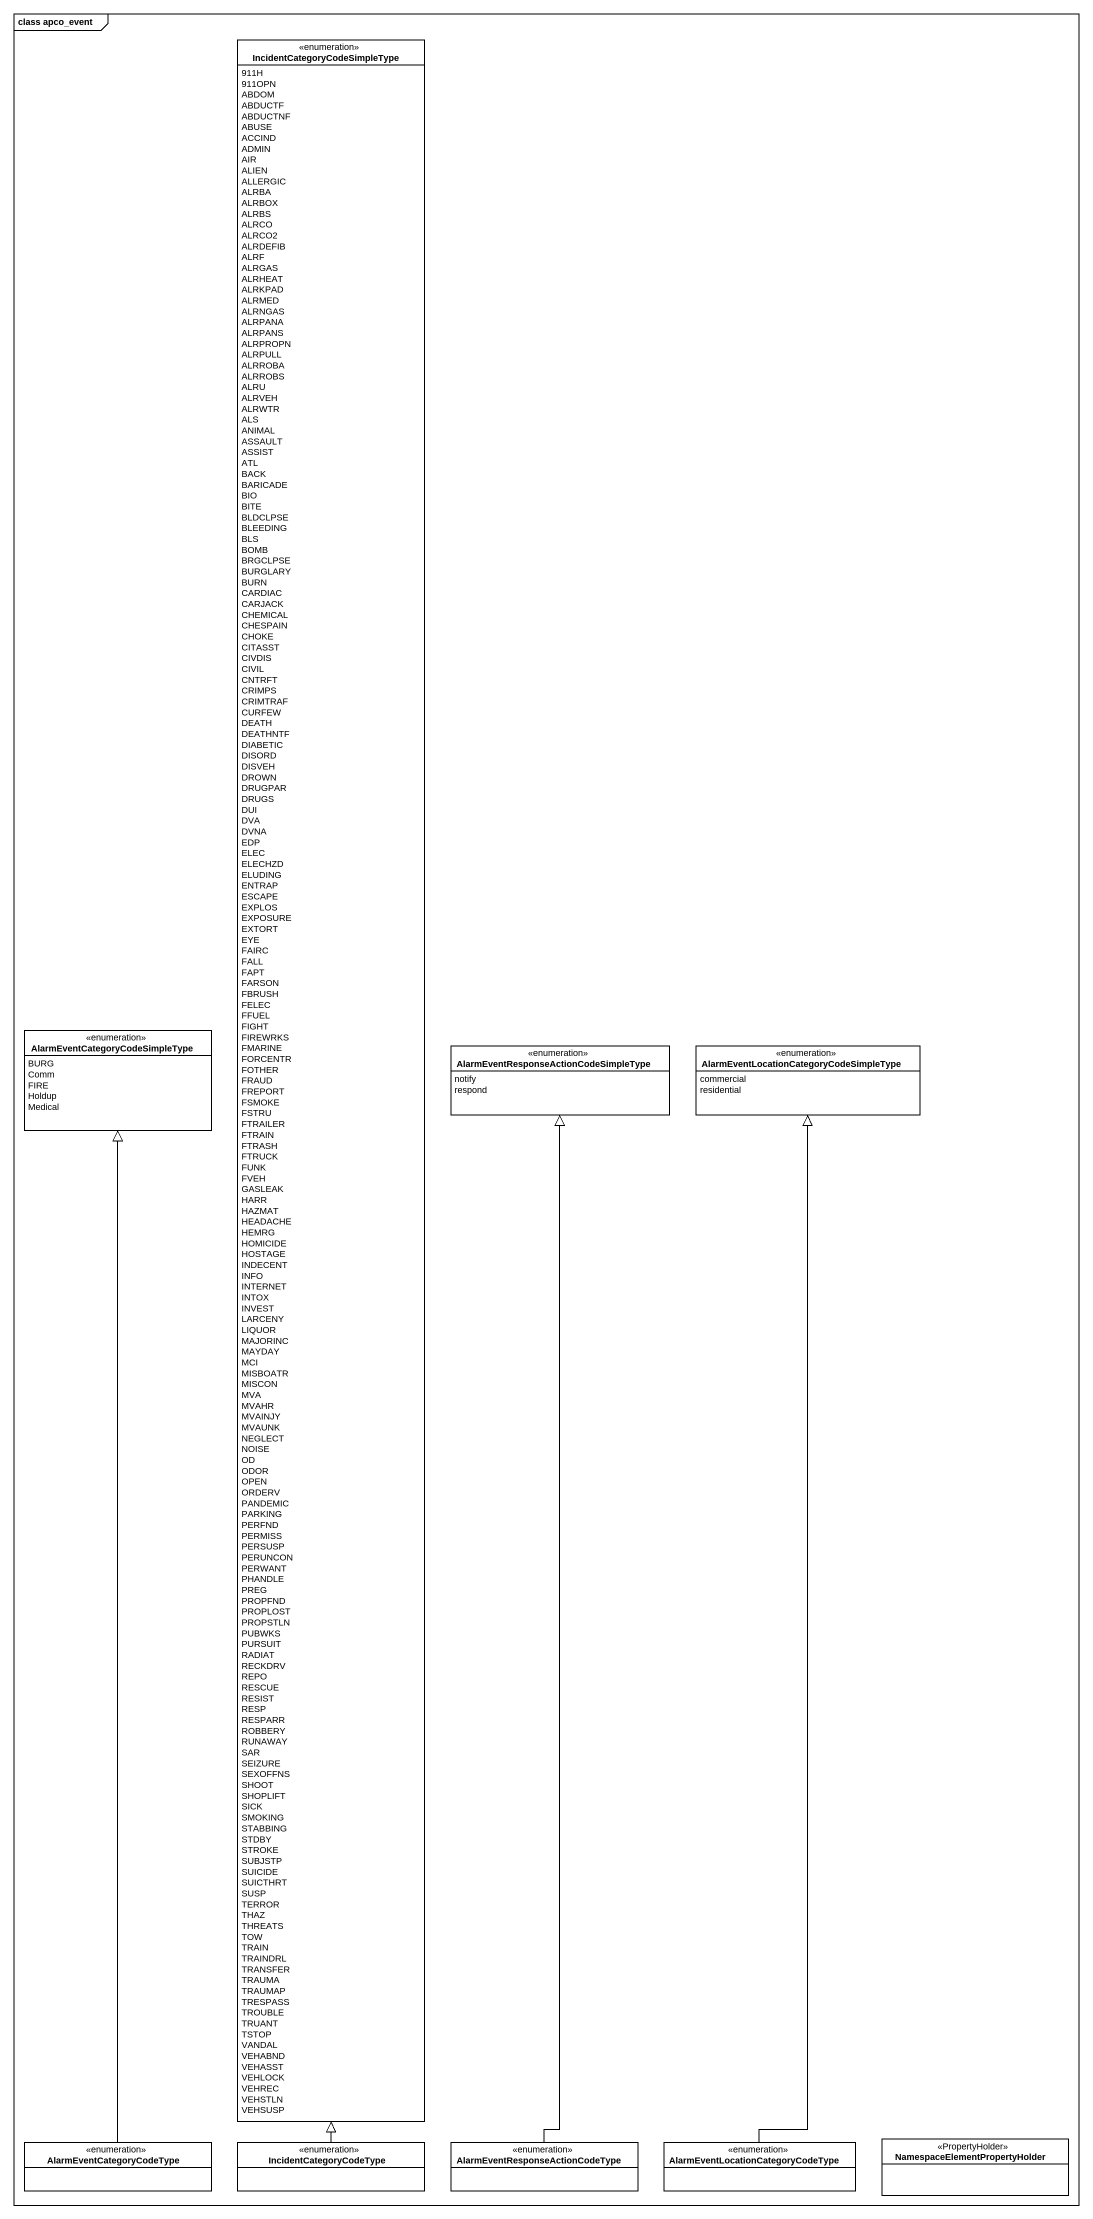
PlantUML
@startuml
mainframe class apco_event
hide circle
hide empty members
enum "IncidentCategoryCodeSimpleType" as IncidentCategoryCodeSimpleTy {
  911H
  911OPN
  ABDOM
  ABDUCTF
  ABDUCTNF
  ABUSE
  ACCIND
  ADMIN
  AIR
  ALIEN
  ALLERGIC
  ALRBA
  ALRBOX
  ALRBS
  ALRCO
  ALRCO2
  ALRDEFIB
  ALRF
  ALRGAS
  ALRHEAT
  ALRKPAD
  ALRMED
  ALRNGAS
  ALRPANA
  ALRPANS
  ALRPROPN
  ALRPULL
  ALRROBA
  ALRROBS
  ALRU
  ALRVEH
  ALRWTR
  ALS
  ANIMAL
  ASSAULT
  ASSIST
  ATL
  BACK
  BARICADE
  BIO
  BITE
  BLDCLPSE
  BLEEDING
  BLS
  BOMB
  BRGCLPSE
  BURGLARY
  BURN
  CARDIAC
  CARJACK
  CHEMICAL
  CHESPAIN
  CHOKE
  CITASST
  CIVDIS
  CIVIL
  CNTRFT
  CRIMPS
  CRIMTRAF
  CURFEW
  DEATH
  DEATHNTF
  DIABETIC
  DISORD
  DISVEH
  DROWN
  DRUGPAR
  DRUGS
  DUI
  DVA
  DVNA
  EDP
  ELEC
  ELECHZD
  ELUDING
  ENTRAP
  ESCAPE
  EXPLOS
  EXPOSURE
  EXTORT
  EYE
  FAIRC
  FALL
  FAPT
  FARSON
  FBRUSH
  FELEC
  FFUEL
  FIGHT
  FIREWRKS
  FMARINE
  FORCENTR
  FOTHER
  FRAUD
  FREPORT
  FSMOKE
  FSTRU
  FTRAILER
  FTRAIN
  FTRASH
  FTRUCK
  FUNK
  FVEH
  GASLEAK
  HARR
  HAZMAT
  HEADACHE
  HEMRG
  HOMICIDE
  HOSTAGE
  INDECENT
  INFO
  INTERNET
  INTOX
  INVEST
  LARCENY
  LIQUOR
  MAJORINC
  MAYDAY
  MCI
  MISBOATR
  MISCON
  MVA
  MVAHR
  MVAINJY
  MVAUNK
  NEGLECT
  NOISE
  OD
  ODOR
  OPEN
  ORDERV
  PANDEMIC
  PARKING
  PERFND
  PERMISS
  PERSUSP
  PERUNCON
  PERWANT
  PHANDLE
  PREG
  PROPFND
  PROPLOST
  PROPSTLN
  PUBWKS
  PURSUIT
  RADIAT
  RECKDRV
  REPO
  RESCUE
  RESIST
  RESP
  RESPARR
  ROBBERY
  RUNAWAY
  SAR
  SEIZURE
  SEXOFFNS
  SHOOT
  SHOPLIFT
  SICK
  SMOKING
  STABBING
  STDBY
  STROKE
  SUBJSTP
  SUICIDE
  SUICTHRT
  SUSP
  TERROR
  THAZ
  THREATS
  TOW
  TRAIN
  TRAINDRL
  TRANSFER
  TRAUMA
  TRAUMAP
  TRESPASS
  TROUBLE
  TRUANT
  TSTOP
  VANDAL
  VEHABND
  VEHASST
  VEHLOCK
  VEHREC
  VEHSTLN
  VEHSUSP
}
enum "AlarmEventCategoryCodeSimpleType" as AlarmEventCategoryCodeSimple {
  BURG
  Comm
  FIRE
  Holdup
  Medical
}
enum "AlarmEventResponseActionCodeSimpleType" as AlarmEventResponseActionCode {
  notify
  respond
}
enum "AlarmEventLocationCategoryCodeSimpleType" as AlarmEventLocationCategoryCo {
  commercial
  residential
}
enum AlarmEventCategoryCodeType
enum IncidentCategoryCodeType
enum "AlarmEventResponseActionCodeType" as AlarmEventResponseActionCode_2
enum "AlarmEventLocationCategoryCodeType" as AlarmEventLocationCategoryCo_2
class "NamespaceElementPropertyHolder" as NamespaceElementPropertyHold <<PropertyHolder>>
AlarmEventCategoryCodeType -up-|> AlarmEventCategoryCodeSimple
IncidentCategoryCodeType -up-|> IncidentCategoryCodeSimpleTy
AlarmEventResponseActionCode_2 -up-|> AlarmEventResponseActionCode
AlarmEventLocationCategoryCo_2 -up-|> AlarmEventLocationCategoryCo
@enduml
